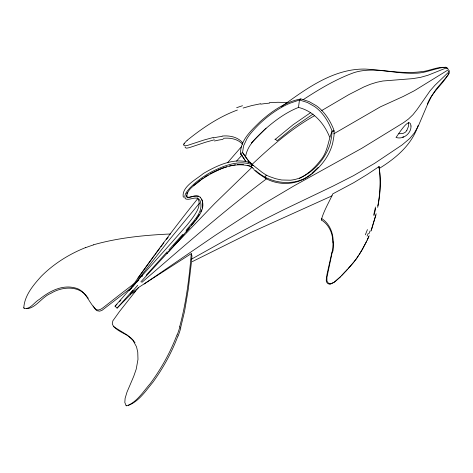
<?xml version="1.0" encoding="UTF-8"?>
<svg xmlns="http://www.w3.org/2000/svg" width="473" height="473" viewBox="0 0 473 473"><rect width="100%" height="100%" fill="white"/><g stroke="black" fill="none" stroke-linecap="round" stroke-linejoin="round"><path stroke-width="0.71" d="M379.08 167.2L379.08 166.561L367.095 174.549L353.715 182.696L332.821 193.835C328.936 202.474 323.739 210.881 321.309 219.963C329.19 224.634 333.081 233.952 332.791 242.862M176.967 334.86C170.41 352.326 161.204 368.769 150.13 383.757C143.319 391.455 136.709 402.452 126.693 405.799A1.963 1.703 76.4 0 1 126.06 405.456L124.819 402.499L125.109 398.343L126.971 392.158L133.747 376.272L136.23 369.106L137.98 359.397L137.761 352.143L136.508 346.762L132.907 340.258L127.202 335.032L113.656 326.719L112.272 323.857L112.852 320.818L119.734 311.21L138.388 287.596L191.269 253.623C189.212 278.225 186.167 302.903 179.657 326.76M185.174 146.943L185.156 147.115A2.974 1.531 -32.1 0 0 185.25 147.57A3.098 1.59 -32 0 0 185.333 147.694L186.604 148.167L189.265 147.665L205.442 142.267L214.405 139.783M202.663 206.21L202.663 202.148M248.81 161.589L245.593 156.658C247.261 145.4 256.573 137.365 264.336 129.88C274.547 120.822 285.733 112.521 298.493 107.424L299.462 99.992L300.869 98.922L309.082 101.583L316.39 105.763A50.972 41.305 -88.8 0 1 322.787 111.462C327.05 116.133 330.314 121.632 332.838 127.414C335.422 132.186 333.548 137.814 332.75 142.852C330.16 153.619 323.698 163.132 315.574 170.528C299.77 187.42 271.957 185.564 255.645 170.493M332.436 251.181L326.92 277.344L326.944 281.063L328.386 283.144A2.986 2.915 53.2 0 0 329.161 283.522L331.413 283.504L334.234 282.156A21.35 20.871 53.1 0 0 335.168 281.506L340.294 277.007L347.655 269.119M250.182 162.47L250.725 163.049L246.392 158.219L242.566 152.525L243.536 145.932L246.924 138.743A36.598 13.049 -38.8 0 1 251.057 132.954C259.837 122.495 270.473 113.508 282.411 106.857A49.706 27.056 -36.1 0 1 289.683 103.339L299.462 99.992L307.533 102.546L314.699 106.614A49.097 39.649 -89.4 0 1 320.972 112.196C325.938 117.653 329.498 124.245 332.099 131.116C328.108 140.729 327.783 151.904 320.629 160.199C314.906 167.684 307.787 174.295 299.303 178.522M332.016 251.932L326.979 274.423L326.24 280.069A7.94 7.728 53.7 0 0 326.269 280.637L326.707 282.275L327.612 283.368A3.098 3.027 53 0 0 327.842 283.54A2.974 2.903 53.1 0 0 328.611 283.912L330.869 283.889L333.684 282.547A21.551 21.066 52.1 0 0 334.624 281.902L340.56 276.628M377.815 205.944C380.233 192.99 381.002 179.634 379.08 166.561M377.673 207.411C380.085 195.662 380.996 183.548 379.624 171.61M448.96 73.161C443.177 84.194 431.884 91.987 427.361 104.06M202.243 207.966L202.521 206.796M376.153 213.743L371.89 228.4M375.929 215.002L370.891 231.143M180.585 327.919L184.571 311.293L188.242 289.488L191.541 261.315L191.955 255.946L191.269 253.623M187.172 140.369A21.35 10.968 -32.4 0 0 186.35 141.12L184.352 143.266L183.678 144.797A2.986 1.531 -32.2 0 0 183.778 145.246L184.931 145.838L187.32 145.477L204.147 139.967L213.222 137.501M371.861 228.447L371.222 230.245M177.919 335.99C171.788 352.462 163.209 368 152.909 382.225C145.861 390.68 138.979 401.376 128.414 405.367M369.171 235.678L368.449 237.416M333.737 131.671L334.157 130.66L332.099 131.116L331.608 136.803L330.526 142.284A49.7 49.139 46.3 0 1 327.789 150.124C321.906 162.523 311.63 173.396 298.688 178.38A36.598 35.428 -75.6 0 1 290.398 180.195L281.695 179.988L275.664 178.723L269.45 176.553L266.275 175.134L262.083 172.332L252.505 164.746L253.144 165.296M368.774 236.506L367.953 238.575M418.162 125.357C411.959 144.738 396.002 158.088 379.269 168.441M368.29 237.647L367.184 240.296M200.694 211.857L201.593 209.846M367.793 238.782L362.442 249.395L356.589 258.4M321.309 219.963L321.492 219.561M366.658 241.443L359.255 254.711M186.604 194.007L187.379 192.416M132.789 285.858L133.209 285.024M183.796 144.253L184.21 143.461M406.827 130.412L408.382 126.598L408.654 122.572M138.388 287.596L137.962 288.317L131.447 292.888M198.134 216.338L199.192 214.6M140.859 281.849L167.519 252.801M266.275 175.134L264.981 177.097L265.903 178.569C279.502 185.871 297.02 185.138 309.247 175.412M129.123 290.676C151.041 259.299 173.715 228.382 197.785 198.595M358.771 255.29L357.328 257.371M195.296 220.377L191.429 225.361M196.106 219.224L197.726 216.918M130.306 289.293L132.162 286.715M137.927 278.089L154.269 255.686M357.08 257.844L355.063 260.422M155.138 254.515L159.933 248.106M356.329 258.873L354.277 261.421M160.808 246.947L163.871 242.891M166.496 239.409L168.169 237.239M448.516 69.655L414.383 90.715L403.197 96.474L380.428 106.827L333.749 133.829M354.78 260.895L353.881 261.918M353.987 261.894L351.859 264.366M353.585 262.391L349.446 267.227M199.535 203.124L168.494 240.834L132.428 286.934L135.686 283.351M130.518 293.544L137.72 285.29M130.453 289.263L131.642 287.868M227.466 162.807L241.384 146.784M183.695 234.543L189.679 227.548M186.191 232.054C192.34 222.836 209.486 209.492 200.156 197.14M186.084 230.452C192.139 221.973 204.188 212.519 200.174 200.848C196.809 194.545 189.803 201.238 185.233 198.678C183.465 194.586 187.633 190.755 189.975 187.87C195.993 181.733 203.018 176.654 210.479 172.414C223.144 165.993 238.439 159.419 252.635 164.87L250.944 166.508C233.426 160.879 215.375 170.304 201.084 179.829C196.248 184.6 186.031 189.224 186.959 197.087M351.445 264.845L345.793 271.271M130.164 294.732L130.625 294.443L117.068 308.118L115.034 306.173C138.654 279.105 162.984 252.665 186.575 225.568C190.448 220.838 194.326 216.055 197.194 210.627C199.186 206.736 200.434 201.338 197.206 197.773M117.068 308.118L132.954 290.174M168.962 249.774L182.738 234.348M168.293 251.79L169.257 250.714M173.591 245.859L183.211 235.081M169.233 251.163L183.896 234.738M146.198 275.215L167.271 251.666M349.352 267.233L348.506 268.179M166.922 253.747L168.264 252.245M136.153 282.836L138.95 279.774M236.541 161.056L241.869 155.256L245.842 161.547M141.758 276.717L142.692 275.694M345.266 271.721L341.364 275.824M318.329 167.282L311.701 173.49M168.323 251.79L214.712 203.514L251.648 167.631L250.714 166.307L254.001 169.168M251.323 142.994L266.045 128.171M115.034 306.173L116.967 304.222M119.391 301.78L120.84 300.314M252.635 164.87L250.714 166.307M251.878 164.586C271.177 146.399 291.35 128.762 314.569 115.702M141.829 282.411C182.773 247.131 223.345 211.313 266.553 178.794M187.137 140.351C202.391 128.059 218.893 116.813 237.399 110.032M274.825 139.275L275.499 139.18L293.012 124.807L310.802 112.533M193.628 185.457L200.327 180.059M281.258 106.815C305.848 88.989 333.424 68.467 365.215 69.076C383.674 69.974 402.168 74.125 420.668 71.742C428.94 71.305 436.821 66.622 445.117 67.391M309.738 175.028L310.72 174.259M132.239 287.052L101.837 310.477L99.549 311.175L97.054 310.726L95.552 309.555L93.122 306.043M134.202 283.605C124.316 291.031 114.62 298.7 104.888 306.321C102.535 308.071 99.738 310.802 96.498 309.785C88.64 303.353 86.246 290.091 74.699 287.821C61.797 284.569 49.127 291.421 39.407 299.35C34.606 301.827 30.095 309.916 24.147 308.272A1.963 1.389 -82.4 0 1 23.81 307.692C24.531 295.471 33.358 285.053 41.275 276.309C53.762 263.763 69.082 254.172 85.483 247.621M144.135 284.007L215.534 235.158L263.337 204.064L294.029 185.854L361.739 148.333L403.646 122.596L408.53 118.971L413.012 114.649L417.216 109.322L430.034 90.863L434.9 85.311L448.108 72.606L449.196 70.779A3.624 1.242 -26.2 0 0 448.966 70.4L448.818 70.329M201.427 179.261L203.065 178.15M204.153 177.405L208.309 174.839M303.075 99.75C319.198 89.243 335.871 79.168 354.046 72.623C374.013 66.279 394.677 74.166 414.998 73.209C425.558 73.362 435.29 67.952 445.596 67.196C446.364 67.332 447.086 67.781 447.458 68.479M313.067 114.046L293.751 127.225L277.101 140.777L275.499 139.18M321.528 110.664L348.838 94.635L363.962 86.908L370.513 84.224L376.679 82.296L382.876 80.995L412.74 78.63L420.598 77.336L427.953 75.254L445.43 68.266L447.499 68.171L448.079 69.099M130.814 294.111L135.503 291.35M191.145 259.352L227.442 239.054L260.055 221.595L283.835 209.663L332.891 186.167L353.443 175.702L374.61 163.356L402.08 144.951L409.813 138.441L414.271 133.061L418.244 126.214L427.338 104.852L431.352 96.634L435.84 89.628L448.392 74.669L449.297 72.706L449.06 71.163M192.215 261.664L250.938 232.474L332.064 195.834M210.142 173.745L221.252 168.642M221.878 168.382L226.691 166.827M243.116 108.045L251.849 105.556L260.765 103.711M93.66 244.754C118.676 237.665 144.768 235.122 170.67 233.975M229.358 166.017L232.373 165.308M300.869 98.922C285.136 101.902 271.543 111.368 259.884 121.933C251.145 130.507 240.101 140.487 240.544 153.796L245.197 160.53M233.609 165.112L235.453 164.817M329.456 284.06L330.592 283.954M330.006 283.676L331.141 283.569M223.15 138.311C230.014 137.602 237.73 138.843 242.543 144.23M222.115 136.064C229.506 135.331 237.83 136.898 242.761 142.917M269.48 102.635L278 102.274L287.182 102.54M237.31 164.634L243.5 164.592M187.403 197.288C191.719 197.554 196.514 193.735 200.357 197.336M398.851 133.747L402.825 133.54L405.184 132.328A9.555 5.682 -81.6 0 0 406.821 130.406M198.435 196.218L194.013 196.224L188.609 197.572L186.758 196.892L186.327 195.254M247.746 165.373L250.122 166.118M298.493 107.424C313.28 111.001 324.242 123.323 329.622 137.111M247.929 161.831L250.595 162.931C234.389 157.018 217.16 165.461 203.325 173.526C196.833 179.084 181.685 186.575 183.193 196.733L183.979 197.3M445.596 67.55L446.021 67.751A3.624 3.346 75.8 0 1 446.388 67.982M126.066 405.456L126.693 405.799M26.594 308.68C35.593 308.508 42.251 296.589 50.788 293.414C61.762 286.532 78.79 285.118 87.138 296.796M265.903 178.569L259.086 173.975A79.257 76.797 -14.6 0 1 253.966 169.777M321.38 218.343C329.374 223.274 333.353 232.787 333.152 241.945M251.494 163.759C253.824 165.988 249.632 162.003 251.453 163.717M251.11 163.392L250.856 163.167L251.24 163.522M252.434 167.832L250.838 166.407M250.838 166.857L251.648 167.631M133.924 341.258C128.916 333.997 118.812 332.826 113.555 326.169M245.593 156.658L242.566 152.525L240.544 153.796L241.981 155.759M134.285 341.754L135.006 342.748M87.552 297.292L88.268 298.28M23.81 307.692L24.147 308.272M201.664 199.027L202.615 201.545M379.08 167.608L379.529 170.806M379.08 167.578L379.145 168.01M375.68 208.309A104.628 48.837 -62.1 0 1 373.901 215.7M369.992 231.001A133.362 105.047 -45.1 0 1 368.964 233.668M368.171 233.473A131.133 107.205 -42.3 0 1 367.078 236.098M333.039 242.85A65.623 61.118 -38.5 0 1 332.223 251.955M375.467 207.003A107.436 51.119 -62.7 0 1 373.765 214.565M367.415 229.594A130.997 103.812 -45.3 0 1 365.31 234.839M333.654 241.91A66.811 62.477 -36.8 0 1 332.945 251.222M214.482 141.013A65.623 52.988 -40 0 1 223.055 139.393M260.854 104.178A107.436 103.8 26.9 0 1 269.533 103.138M236.666 107.714A130.997 124.133 -44.4 0 1 242.507 105.739M213.246 137.962A66.811 54.643 -41.6 0 1 222.079 136.431M85.518 247.728A117.759 111.924 -57.3 0 1 93.684 244.854M180.81 327.943A116.926 92.17 -51.6 0 1 178.15 336.031M179.917 326.784A117.759 92.123 -51.8 0 1 177.227 334.902M410.99 126.007C411.433 133.421 403.15 139.89 396.013 137.454C398.207 134.805 409.855 115.164 410.99 126.007M403.014 137.099L403.179 136.833L403.014 137.099"/></g></svg>
